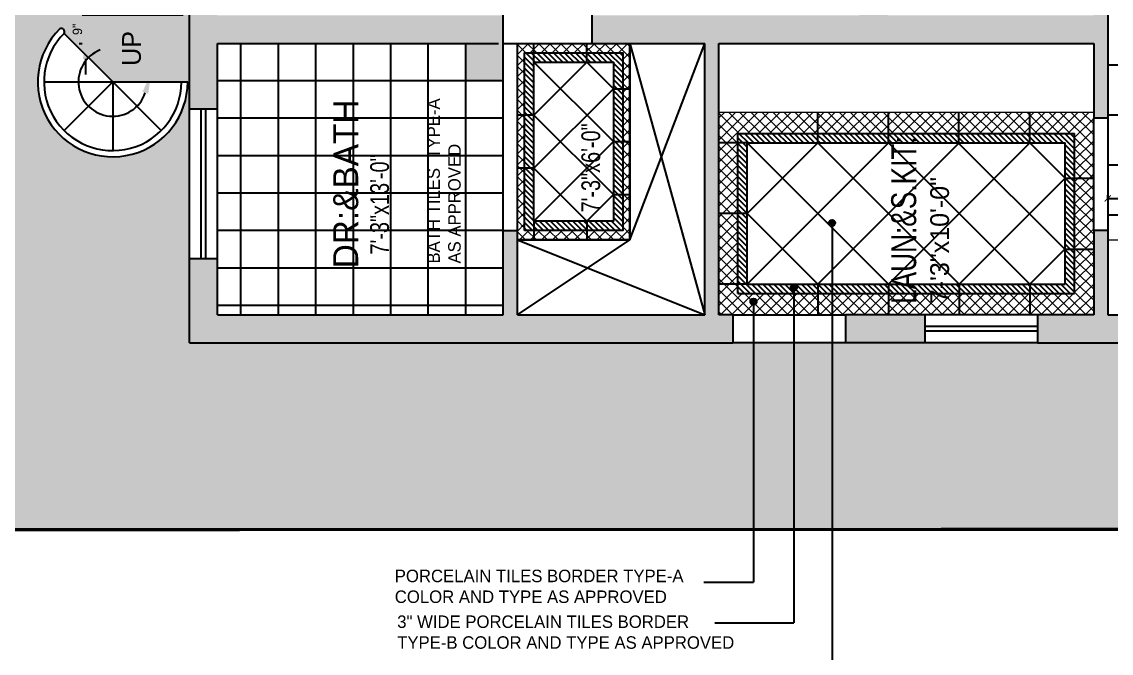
# Model space of a CAD drawing. Extents: x 10753 to 18704, y -5361 to 1140.
# Drawn here: x 14185.8 to 14534.5, y -1547 to -1344.7 of the extents above; entities that cross this region are included whole.
import ezdxf

# ---------------------------------------------------------------- set-up
doc = ezdxf.new("R2010")
doc.units = 0
doc.header["$LTSCALE"] = 30
doc.header["$MEASUREMENT"] = 0
doc.header["$PDMODE"] = 3
doc.linetypes.add('HIDDEN', pattern=[0.375, 0.25, -0.125])
doc.layers.get('0').update_dxf_attribs({"linetype": 'CONTINUOUS'})
doc.layers.get('DEFPOINTS').update_dxf_attribs({"linetype": 'CONTINUOUS'})
for name, color, linetype in [('BLOCK', 7, 'CONTINUOUS'), ('DIM', 6, 'CONTINUOUS'), ('FLOORING', 194, 'CONTINUOUS'), ('Flooring border', 194, 'CONTINUOUS'), ('stairs terrace', 1, 'CONTINUOUS'), ('TEXT', 13, 'CONTINUOUS'), ('WALL', 2, 'CONTINUOUS'), ('Walls Hatch', 51, 'CONTINUOUS'), ('WINDOW', 5, 'CONTINUOUS')]:
    doc.layers.add(name, color=color, linetype=linetype)
doc.layers.add('hatich', color=8, linetype='HIDDEN', lineweight=5)
doc.styles.add('EE', font='eurr____.ttf')
doc.styles.get("Standard").update_dxf_attribs({"font": 'stylu.ttf', "height": 3})
doc.dimstyles.new('D1', dxfattribs={"dimtxt": 6, "dimasz": 5, "dimexe": 1, "dimexo": 2, "dimgap": 1, "dimtad": 1, "dimdec": 4, "dimzin": 3, "dimdsep": 46, "dimlunit": 4, "dimtxsty": 'Standard', "dimcen": 3, "dimclrd": 7, "dimclre": 7, "dimclrt": 2, "dimadec": 0, "dimazin": 0, "dimtfac": 1, "dimtdec": 4, "dimtofl": 0, "dimtmove": 2, "dimatfit": 3, "dimfxl": 1, "dimfrac": 2, "dimtolj": 1, "dimtzin": 1, "dimarcsym": 0})

# ---------------------------------------------------------------- blocks, each defined once
blk = doc.blocks.new('*D304')
at = {"layer": 'DEFPOINTS', "color": 0, "transparency": 16777216}
for p in [(14206.12337500121, -1342.576059981025), (14239.39477537861, -1342.576059981025), (14206.12337500121, -1351.576059981025)]:
    blk.add_point(p, dxfattribs=at)
at = {"layer": 'DIM', "color": 7, "lineweight": -2, "transparency": 16777216}
for p, q in [((14206.12337500121, -1337.576059981025), (14206.12337500121, -1332.576059981025)), ((14237.39477537861, -1342.576059981025), (14205.12337500121, -1342.576059981025)), ((14204.12337500121, -1351.576059981025), (14205.12337500121, -1351.576059981025)), ((14206.12337500121, -1356.576059981025), (14206.12337500121, -1361.576059981025))]:
    blk.add_line(p, q, dxfattribs=at)
at = {"layer": 'DIM', "color": 7, "transparency": 16777216}
for points in [[(14205.29004166788, -1337.576059981025), (14206.95670833455, -1337.576059981025), (14206.12337500121, -1342.576059981025)], [(14205.29004166788, -1356.576059981025), (14206.95670833455, -1356.576059981025), (14206.12337500121, -1351.576059981025)]]:
    blk.add_solid(points, dxfattribs=at)
at = {"layer": 'DIM', "color": 2, "transparency": 16777216, "insert": (14203.57396065275, -1347.076059981023), "char_height": 3, "attachment_point": 5, "rotation": 90}
blk.add_mtext('\\A1;9"', dxfattribs=at)
blk = doc.blocks.new('SG')
at = {"layer": 'stairs terrace'}
for p, q in [((34.27537222952878, 57.59723999898324), (34.27537222952878, 11.59723999898324)), ((34.27537222952878, 35.59723999898324), (18.71902304342393, 51.15358918508718)), ((34.27537222952878, 35.59723999898324), (49.83172141563271, 51.15358918508718)), ((34.27537222952878, 35.59723999898324), (12.27537222952878, 35.59723999898324)), ((18.71902304342393, 20.0408908128793), (34.27537222952878, 35.59723999898324))]:
    blk.add_line(p, q, dxfattribs=at)
for centre, radius, start, end in [((34.27537222952878, 35.59723999898324), 24, 45, 270), ((34.27537222952878, 35.59723999898324), 22, 45, 270), ((50.32615395824268, 52.07337020484988), 1.044251245394253, 241.7395421241708, 28.26045787584611), ((34.27537222952878, 35.59723999898324), 10.99999999999993, 21.23674377569678, 251.542823091068)]:
    blk.add_arc(centre, radius, start, end, dxfattribs=at)
blk.add_solid([(31.07995767184502, 26.12096289956844), (36.54015194985141, 23.44023940647594), (30.50567947289664, 24.20518510707462)], dxfattribs=at)
blk.add_text('UP', height=6, dxfattribs=at).set_placement((39.42243052645199, 26.59367583127232))
blk = doc.blocks.new('WINDOW')
for p, q in [((12, 0), (0, 0)), ((12, -3.75), (0, -3.75)), ((12, -5.25), (0, -5.25)), ((12, -9), (0, -9))]:
    blk.add_line(p, q)
blk = doc.blocks.new('_ArchTick')
at = {"color": 0, "linetype": 'ByBlock', "const_width": 0.15}
blk.add_lwpolyline([(-0.5, -0.5), (0.5, 0.5)], dxfattribs=at)
blk = doc.blocks.new('*D319')
at = {"layer": 'DEFPOINTS', "color": 0, "transparency": 16777216}
for p in [(14665.39477537861, -1401.268530138195), (14533.39477537861, -1406.576059981025), (14665.39477537861, -1406.576059981025)]:
    blk.add_point(p, dxfattribs=at)
at = {"layer": 'FLOORING', "color": 4, "lineweight": -2, "transparency": 16777216}
for p, q in [((14533.39477537861, -1401.268530138195), (14533.39477537861, -1400.268530138195)), ((14533.39477537861, -1401.268530138195), (14597.15609475695, -1401.268530138195)), ((14665.39477537861, -1401.268530138195), (14610.04921335138, -1401.268530138195)), ((14665.39477537861, -1401.268530138195), (14665.39477537861, -1400.268530138195))]:
    blk.add_line(p, q, dxfattribs=at)
at = {"layer": 'FLOORING', "color": 4, "lineweight": -2, "transparency": 16777216, "xscale": 2, "yscale": 2, "zscale": 2, "rotation": 180}
blk.add_blockref('_ArchTick', (14533.39477537861, -1401.268530138195), dxfattribs=at)
at = {"layer": 'FLOORING', "color": 4, "lineweight": -2, "transparency": 16777216, "xscale": 2, "yscale": 2, "zscale": 2}
blk.add_blockref('_ArchTick', (14665.39477537861, -1401.268530138195), dxfattribs=at)
at = {"layer": 'FLOORING', "color": 4, "transparency": 16777216, "insert": (14603.60265405416, -1401.268530138195), "char_height": 3, "attachment_point": 5}
blk.add_mtext('\\A1;11\'-0"', dxfattribs=at)

msp = doc.modelspace()

# ---------------------------------------------------------------- hatches: boundary and pattern name
at = {"layer": 'FLOORING'}
h = msp.add_hatch(dxfattribs=at)
h.set_pattern_fill('AR-HBONE', color=256, scale=1.399999999999999, angle=90)
h.set_pattern_definition([(135, (15130.67919500689, -18770.06797183647), (-7.91959594928933, 1.084935391491876e-15), [16.79999999999999, -5.599999999999999]), (225, (15126.71939703189, -18766.10817386147), (-7.91959594928933, 1.084935391491876e-15), [16.79999999999999, -5.599999999999999])])
h.paths.add_polyline_path([(14180.07745588081, -940.5449251781042), (14180.07745588082, -1233.427195999525), (14239.39477537861, -1233.427195999525), (14239.39477537861, -1191.076059981025), (14239.39477537861, -1089.076059981025), (14239.39477537861, -1041.076059981025), (14239.39477537861, -976.5760599810251), (14417.79518575141, -976.5760599810251), (14417.79518575141, -940.5449251780933)])
edge = h.paths.add_edge_path()
edge.add_line((14180.07745588082, -1233.427195999525), (14180.07745588082, -1507.399280245785))
edge.add_line((14180.07745588082, -1507.399280245785), (14420.00133666198, -1507.326585569166))
edge.add_line((14420.00133666198, -1507.326585569166), (14420.00133666198, -1447.576059981014))
edge.add_line((14420.00133666198, -1447.576059981014), (14413.39477537861, -1447.576059981014))
edge.add_line((14413.39477537861, -1447.576059981014), (14239.39477537861, -1447.576059981014))
edge.add_line((14239.39477537861, -1447.576059981014), (14239.39477537861, -1420.576059981025))
edge.add_line((14239.39477537861, -1420.576059981025), (14239.39477537861, -1372.576059981014))
edge.add_line((14239.39477537861, -1372.576059981014), (14239.39477537861, -1363.934251971457))
edge.add_line((14239.39477537861, -1363.934251971457), (14238.86644854729, -1363.934251971457))
edge.add_arc((14214.86644854729, -1363.934251971457), 23.99999999999989, 136.4984074480027, 360, ccw=False)
edge.add_arc((14198.39031834142, -1347.883470242746), 1.044251245393724, -28.260457875478608, 153.237949571769, ccw=False)
edge.add_line((14199.31009936119, -1348.377902785343), (14214.86644854729, -1363.934251971457))
edge.add_line((14214.86644854729, -1363.934251971457), (14239.39477537861, -1363.934251971457))
edge.add_line((14239.39477537861, -1363.934251971457), (14239.39477537861, -1323.076059981025))
edge.add_line((14239.39477537861, -1323.076059981025), (14224.39477537861, -1323.076059981025))
edge.add_line((14224.39477537861, -1323.076059981025), (14224.39477537861, -1293.076059981025))
edge.add_line((14224.39477537861, -1293.076059981025), (14239.39477537861, -1293.076059981025))
edge.add_line((14239.39477537861, -1293.076059981025), (14239.39477537861, -1275.076059981025))
edge.add_line((14239.39477537861, -1275.076059981025), (14239.39477537861, -1233.427195999533))
edge.add_line((14239.39477537861, -1233.427195999533), (14180.07745588082, -1233.427195999525))
h.paths.add_polyline_path([(14510.89477537861, -1447.576059981036), (14474.89477537861, -1447.576059981014), (14449.39477537861, -1447.576059981014), (14445.21574767987, -1447.576059981014), (14445.21574767987, -1507.318945840057), (14745.24617628852, -1507.228039445444), (14745.24617628852, -1447.576059981025), (14734.39477537861, -1447.576059981025), (14633.89477537861, -1447.576059981025), (14561.89477537861, -1447.576059981025)])
h.paths.add_polyline_path([(14432.88960920212, -1447.576059981014), (14432.88960920212, -1507.322680543942), (14445.21574767987, -1507.318945840057), (14445.21574767987, -1447.576059981014)])
h.paths.add_polyline_path([(14420.00133666198, -1447.576059981014), (14420.00133666198, -1507.326585569166), (14432.88960920212, -1507.322680543942), (14432.88960920212, -1447.576059981014)])
h.paths.add_polyline_path([(14417.79518575141, -940.5449251780933), (14417.79518575141, -976.5760599810251), (14430.81865791855, -976.5760599810251), (14430.81865791855, -940.5449251780933)])
h.paths.add_polyline_path([(14430.81865791855, -940.5449251780933), (14430.81865791855, -976.5760599810251), (14442.77897326281, -976.5760599810251), (14442.77897326281, -940.5449251780933)])
h.paths.add_polyline_path([(14442.77897326281, -940.5449251780933), (14442.77897326281, -976.5760599810251), (14446.39477537861, -976.5760599810251), (14542.39477537861, -976.5760599810251), (14542.39477537861, -1000.576059981025), (14600.89477537861, -1000.576059981025), (14614.39894606288, -1000.576059981025), (14614.39894606288, -940.5449251780933)])
h.paths.add_polyline_path([(14627.42241823002, -940.5449251780933), (14627.42241823002, -1000.576059981025), (14639.38273357429, -1000.576059981025), (14639.38273357429, -940.5449251780933)])
h.paths.add_polyline_path([(14614.39894606288, -940.5449251780933), (14614.39894606288, -1000.576059981025), (14627.42241823002, -1000.576059981025), (14627.42241823002, -940.5449251780933)])
h.paths.add_polyline_path([(14639.38273357429, -940.5449251780933), (14639.38273357429, -1000.576059981025), (14639.38273357429, -1016.392498121194), (14758.2801892896, -1016.392498121194), (14758.2801892896, -1009.576059981025), (14744.89477537861, -1009.576059981025), (14744.89477537861, -1000.576059981025), (14803.39477537861, -1000.576059981025), (14803.39477537861, -976.5760599810251), (14863.39477537861, -976.5760599810251), (14912.24103584867, -976.5760599810251), (14912.24103584867, -940.5449251780933)])
h.paths.add_polyline_path([(14925.26450801581, -940.5449251780933), (14925.26450801581, -976.5760599810251), (14937.22482336007, -976.5760599810251), (14937.22482336007, -940.5449251780933)])
h.paths.add_polyline_path([(14912.24103584867, -940.5449251780933), (14912.24103584867, -976.5760599810251), (14925.26450801581, -976.5760599810251), (14925.26450801581, -940.5449251780933)])
h.paths.add_polyline_path([(14806.39477537861, -1447.576059981025), (14807.21977216969, -1447.576059981025), (14809.99275512506, -1447.576059981025), (14770.46058730641, -1447.576059981025), (14770.46058730641, -1507.220399716332), (14888.89477537861, -1507.184515272592), (14888.89477537861, -1447.576059981025), (14846.89477537861, -1447.576059981025)])
edge = h.paths.add_edge_path()
edge.add_arc((14746.2765024514, -1448.380148154055), 1.388529304667724, -137.9043679206693, 144.6131966806651, ccw=False)
edge.add_line((14745.24617628852, -1449.310976617316), (14745.24617628852, -1507.228039445444))
edge.add_line((14745.24617628852, -1507.228039445444), (14770.46058730641, -1507.224134420224))
edge.add_line((14770.46058730641, -1507.224134420224), (14770.74165433761, -1447.576059981025))
edge.add_line((14770.74165433761, -1447.576059981025), (14745.14448838792, -1447.576059981025))
h.paths.add_polyline_path([(14937.22482336007, -940.5449251780933), (14937.22482336007, -976.5760599810251), (15016.39477537861, -976.5760599810251), (15061.39477537861, -976.5760599810251), (15061.39477537861, -940.5449251780824)])
h = msp.add_hatch(dxfattribs=at)
h.set_pattern_fill('ANSI31', color=256, scale=10, angle=90)
h.set_pattern_definition([(135, (18977.55259874927, -15969.42390027135), (-0.8838834764831844, -0.8838834764831842), [])])
edge = h.paths.add_edge_path()
edge.add_line((14338.99275512506, -1145.796622729509), (14338.99275512506, -1105.855497232545))
edge.add_line((14335.99275512506, -1142.796622729494), (14335.99275512506, -1108.855497232545))
edge.add_line((14253.79679563216, -1145.796622729509), (14338.99275512506, -1145.796622729509))
edge.add_line((14256.79679563216, -1142.796622729494), (14335.99275512506, -1142.796622729494))
edge.add_line((14253.79679563216, -1105.855497232545), (14253.79679563216, -1145.796622729509))
edge.add_line((14256.79679563216, -1108.855497232545), (14256.79679563216, -1142.796622729494))
h.paths.add_polyline_path([(14346.66685331726, -1411.531904103734), (14346.66685331726, -1354.620215858305), (14378.12269743997, -1354.620215858305), (14378.12269743997, -1411.531904103734)])
h.paths.add_polyline_path([(14349.66685331725, -1408.531904103734), (14349.66685331725, -1357.620215858305), (14375.12269743997, -1357.620215858305), (14375.12269743997, -1408.531904103734)], flags=16)
h = msp.add_hatch(color=0, dxfattribs=at)
h.dxf.hatch_style = 1
h.paths.add_polyline_path([(14445.14567529177, -1410.106336848342, 1), (14445.14567529177, -1408.118598394934, 1)])
h = msp.add_hatch(color=0, dxfattribs=at)
h.dxf.hatch_style = 1
h.paths.add_polyline_path([(14432.88960920212, -1430.858593000875, 1), (14432.88960920212, -1428.870854547467, 1)])
h = msp.add_hatch(color=0, dxfattribs=at)
h.dxf.hatch_style = 1
h.paths.add_polyline_path([(14420.00133666198, -1435.291531292745, 1), (14420.00133666198, -1433.303792839333, 1)])
at = {"layer": 'hatich', "linetype": 'Continuous'}
h = msp.add_hatch(dxfattribs=at)
h.set_pattern_fill('ANSI37', color=256, scale=20, angle=90)
h.set_pattern_definition([(135, (18977.55259874927, -15969.42390027135), (-1.767766952966368, -1.767766952966368), []), (225, (18977.55259874927, -15969.42390027135), (1.767766952966368, -1.767766952966368), [])])
h.paths.add_polyline_path([(14248.39477537861, -1098.076059981025), (14248.39477537861, -1153.576059981025), (14344.39477537861, -1153.576059981025), (14344.39477537861, -1098.076059981025)])
h.paths.add_polyline_path([(14338.99275512506, -1105.855497232545), (14338.99275512506, -1145.796622729509), (14253.79679563216, -1145.796622729509), (14253.79679563216, -1105.855497232545)], flags=16)
h.paths.add_polyline_path([(14335.99275512506, -1108.855497232545), (14335.99275512506, -1142.796622729494), (14256.79679563216, -1142.796622729494), (14256.79679563216, -1108.855497232545)], flags=0)
h.paths.add_polyline_path([(14290.73792112911, -1108.855497232534), (14302.0516296281, -1120.169205731524), (14313.36533812709, -1108.855497232545), (14335.99275512506, -1131.482914230515), (14324.67904662607, -1142.796622729494), (14313.36533812709, -1131.482914230515), (14302.0516296281, -1142.796622729494), (14290.73792112912, -1131.482914230515), (14279.42421263014, -1142.796622729509), (14256.79679563216, -1120.169205731524), (14268.11050413115, -1108.855497232545), (14279.42421263013, -1120.169205731524)], flags=0)
h.paths.add_polyline_path([(14346.66685331726, -1411.531904103734), (14346.66685331726, -1354.620215858305), (14378.12269743997, -1354.620215858305), (14378.12269743997, -1411.531904103734)], flags=16)
h.paths.add_polyline_path([(14344.39477537861, -1414.576059981014), (14344.39477537861, -1351.576059981025), (14380.39477537861, -1351.576059981025), (14380.39477537861, -1414.576059981014)])
h.paths.add_polyline_path([(14408.89477537861, -1438.576059981014), (14408.89477537861, -1373.576059981025), (14528.89477537861, -1373.576059981025), (14528.89477537861, -1438.576059981014)])
h.paths.add_polyline_path([(14522.80646362405, -1431.703476978984), (14522.80646362405, -1380.448642983055), (14414.98308713318, -1380.448642983055), (14414.98308713318, -1431.703476978984)], flags=16)
at = {"layer": 'Walls Hatch', "linetype": 'Continuous'}
h = msp.add_hatch(color=51, dxfattribs=at)
h.dxf.hatch_style = 1
h.paths.add_polyline_path([(14509.39477537861, -1249.576059981025), (14509.39477537861, -1258.576059981025), (14533.39477537861, -1258.576059981025), (14533.39477537861, -1249.576059981025)], flags=17)
h.paths.add_polyline_path([(14925.26450801581, -976.5760599810251), (14925.26450801581, -985.5760599810251), (14937.22482336007, -985.5760599810251), (14937.22482336007, -976.5760599810251)])
h.paths.add_polyline_path([(14912.24103584867, -976.5760599810251), (14912.24103584867, -985.5760599810251), (14925.26450801581, -985.5760599810251), (14925.26450801581, -976.5760599810251)])
h.paths.add_polyline_path([(14863.39477537861, -976.5760599810251), (14863.39477537861, -985.5760599810251), (14912.24103584867, -985.5760599810251), (14912.24103584867, -976.5760599810251)])
h.paths.add_polyline_path([(14793.98887924395, -1134.312662488244), (14797.41961612339, -1146.370451905646), (14804.06666125994, -1134.857432008933), (14802.62939430525, -1119.346851398508)])
h.paths.add_polyline_path([(14788.00009660511, -1144.685538294206), (14791.92104038696, -1152.559854909524, -0.0188100367511351), (14794.52561953182, -1151.383001039184), (14797.41961612339, -1146.370451905646), (14793.98887924395, -1134.312662488244)])
h.paths.add_polyline_path([(14788.00009660511, -1144.685538294206), (14785.01828846445, -1149.850181492232), (14792.81251709851, -1154.350181492232)])
h.paths.add_polyline_path([(14353.39477537861, -1177.576059981025), (14353.39477537861, -1150.576059981025), (14344.39477537861, -1150.576059981025), (14344.39477537861, -1177.576059981025), (14248.39477537861, -1177.576059981025), (14248.39477537861, -1098.076059981025), (14309.89477537861, -1098.076059981025), (14309.89477537861, -1093.576059981025), (14248.39477537861, -1093.576059981025), (14248.39477537861, -1089.076059981025), (14239.39477537861, -1089.076059981025), (14239.39477537861, -1191.076059981025), (14248.39477537861, -1191.076059981025), (14248.39477537861, -1186.576059981025), (14453.89477537861, -1186.576059981025), (14453.89477537861, -1191.076059981025), (14462.89477537861, -1191.076059981025), (14462.89477537861, -1186.576059981025), (14486.89477537861, -1186.576059981025), (14486.89477537861, -1177.576059981025)])
h.paths.add_polyline_path([(14239.39477537861, -976.5760599810251), (14239.39477537861, -1041.076059981025), (14248.39477537861, -1041.076059981025), (14248.39477537861, -985.5760599810251), (14344.39477537861, -985.5760599810251), (14344.39477537861, -1093.576059981025), (14339.89477537861, -1093.576059981025), (14339.89477537861, -1098.076059981025), (14344.39477537861, -1098.076059981025), (14344.39477537861, -1102.576059981025), (14353.39477537861, -1102.576059981025), (14353.39477537861, -985.5760599810251), (14417.79518575141, -985.5760599810251), (14417.79518575141, -976.5760599810251)])
h.paths.add_polyline_path([(14417.79518575141, -976.5760599810251), (14417.79518575141, -985.5760599810251), (14430.81865791855, -985.5760599810251), (14430.81865791855, -976.5760599810251)])
h.paths.add_polyline_path([(14430.81865791855, -976.5760599810251), (14430.81865791855, -985.5760599810251), (14442.77897326281, -985.5760599810251), (14442.77897326281, -976.5760599810251)])
h.paths.add_polyline_path([(14442.77897326281, -976.5760599810251), (14442.77897326281, -985.5760599810251), (14446.39477537861, -985.5760599810251), (14446.39477537861, -976.5760599810251)])
h.paths.add_polyline_path([(14533.39477537861, -1000.576059981025), (14533.39477537861, -1177.576059981025), (14528.89477537861, -1177.576059981025), (14528.89477537861, -1186.400469859307), (14529.07036550033, -1186.576059981025), (14542.39477537861, -1186.576059981025), (14542.39477537861, -1009.576059981025), (14600.89477537861, -1009.576059981025), (14600.89477537861, -1000.576059981025), (14542.39477537861, -1000.576059981025)])
h.paths.add_polyline_path([(14744.89477537861, -1000.576059981025), (14744.89477537861, -1009.576059981025), (14812.39477537861, -1009.576059981025), (14812.39477537861, -1000.576059981025)])
h.paths.add_polyline_path([(14749.39477537861, -1211.551916101007), (14749.39477537861, -1237.576059981025), (14662.39477537861, -1237.576059981025), (14662.39477537861, -1246.576059981025), (14689.39477537861, -1246.576059981025), (14689.39477537861, -1250.192965874755), (14698.39477537861, -1250.192965874755), (14698.39477537861, -1246.576059981025), (14794.39477537861, -1246.576059981025), (14797.18157194302, -1249.362856545425), (14800.36355245836, -1246.180876030082), (14791.7587364093, -1237.576059981025), (14758.39477537861, -1237.576059981025), (14758.39477537861, -1213.963458832893), (14762.81251709851, -1206.311705719306), (14755.01828846445, -1201.811705719306)])
h.paths.add_polyline_path([(14689.39477537861, -1287.076059981025), (14689.39477537861, -1438.576059981025), (14633.89477537861, -1438.576059981014), (14633.89477537861, -1447.576059981025), (14734.39477537861, -1447.576059981025), (14734.39477537861, -1438.576059981025), (14698.39477537861, -1438.576059981025), (14698.39477537861, -1287.076059981025)])
h.paths.add_polyline_path([(14533.39477537861, -1438.576059981014), (14533.39477537861, -1411.576059981025), (14528.89477537861, -1411.576059981025), (14528.89477537861, -1438.576059981014), (14510.89477537861, -1438.576059981014), (14510.89477537861, -1447.576059981036), (14561.89477537861, -1447.576059981025), (14561.89477537861, -1438.576059981014)])
h.paths.add_polyline_path([(14449.39477537861, -1438.576059981014), (14449.39477537861, -1447.576059981014), (14474.89477537861, -1447.576059981014), (14474.89477537861, -1438.576059981014)], flags=17)
h.paths.add_polyline_path([(14806.39477537861, -1438.576059981025), (14806.39477537861, -1447.576059981025), (14846.89477537861, -1447.576059981025), (14846.89477537861, -1300.576059981025), (14888.89477537861, -1300.576059981025), (14888.89477537861, -1447.576059981025), (14897.89477537861, -1447.576059981025), (14897.89477537861, -1293.576059981014), (14891.53081434793, -1287.212098950336), (14882.66685331725, -1296.076059981025), (14850.25873640929, -1296.076059981025), (14842.78995932955, -1288.607282901275), (14839.60797881421, -1291.789263416618), (14842.39477537861, -1294.576059981014), (14842.39477537861, -1438.576059981025)])
h.paths.add_polyline_path([(14885.86859106839, -1134.436459263864), (14889.86946867211, -1130.435581660136), (14886.68748815678, -1127.253601144804), (14881.03063390728, -1127.253601144804), (14865.47428472118, -1111.697251958694), (14865.47428472118, -1106.040397709208), (14862.29230420584, -1102.858417193865), (14857.71073270062, -1107.439988699085, 0.151876917255457), (14804.22509996381, -1093.691583005225), (14804.22509996381, -1116.583008123956), (14802.62939430525, -1119.346851398508), (14804.06666125994, -1134.857432008933), (14813.22509996381, -1118.994550855835), (14813.22509996381, -1102.689600847044, -0.3990639420172367), (14892.85909790647, -1186.576059981014), (14905.39477537861, -1186.576059981014), (14905.39477537861, -1177.576059981014), (14901.42258962972, -1177.576059981014, 0.1252066019304865)])
h.paths.add_polyline_path([(14947.39477537861, -1177.576059981014), (14947.39477537861, -1186.576059981014), (14958.15627455528, -1186.576059981025), (15040.39477537861, -1186.576059981025), (15040.39477537861, -1198.576059981025), (15049.39477537861, -1198.576059981025), (15049.39477537861, -1186.576059981025), (15061.39477537861, -1186.576059981025), (15061.39477537861, -1048.576059981025), (15052.39477537861, -1048.576059981025), (15052.39477537861, -1177.576059981014)])
h.paths.add_polyline_path([(14962.65627455528, -1220.586638742994), (14962.65627455528, -1215.076059981025), (14958.15627455528, -1215.076059981025), (14958.15627455528, -1220.586638742994), (14950.81758127658, -1227.925332021686), (14957.18154230726, -1234.289293052364), (14959.73540700292, -1231.735428356716, 0.2329544322991367), (15016.4538813522, -1257.076059981025), (15058.39477537861, -1257.076059981025, -0.4744978678080817), (15051.04630615026, -1248.076059981025), (15049.39477537861, -1248.076059981025), (15049.39477537861, -1231.576059981025), (15040.39477537861, -1231.576059981025), (15040.39477537861, -1248.076059981025), (15016.27899094797, -1248.076059981025, -0.2627850937732726)])
h.paths.add_polyline_path([(15040.39477537861, -1210.576059981025), (15040.39477537861, -1219.576059981025), (15049.39477537861, -1219.576059981025), (15049.39477537861, -1210.576059981025)])
h.paths.add_polyline_path([(14937.22482336007, -976.5760599810251), (14937.22482336007, -985.5760599810251), (15016.39477537861, -985.5760599810251), (15016.39477537861, -976.5760599810251)])
h.paths.add_polyline_path([(14248.39477537861, -1438.576059981014), (14248.39477537861, -1420.576059981025), (14239.39477537861, -1420.576059981025), (14239.39477537861, -1447.576059981014), (14413.39477537861, -1447.576059981014), (14413.39477537861, -1438.576059981014), (14408.89477537861, -1438.576059981014), (14408.89477537861, -1351.576059981025), (14528.89477537861, -1351.576059981025), (14528.89477537861, -1375.576059981025), (14533.39477537861, -1375.576059981025), (14533.39477537861, -1258.576059981025), (14528.89477537861, -1258.576059981025), (14528.89477537861, -1342.576059981025), (14462.89477537861, -1342.576059981025), (14462.89477537861, -1258.576059981025), (14467.39477537861, -1258.576059981025), (14467.39477537861, -1249.576059981025), (14462.89477537861, -1249.576059981025), (14462.89477537861, -1233.076059981025), (14453.89477537861, -1233.076059981025), (14453.89477537861, -1342.576059981025), (14368.39477537861, -1342.576059981025), (14368.39477537861, -1351.576059981025), (14380.39477537861, -1351.576059981025), (14404.39477537861, -1351.576059981025), (14404.39477537861, -1438.576059981014), (14344.39477537861, -1438.576059981014), (14344.39477537861, -1411.576059981014), (14339.89477537861, -1411.576059981014), (14339.89477537861, -1438.576059981014)])
h.paths.add_polyline_path([(14239.39477537861, -1275.076059981025), (14239.39477537861, -1372.576059981014), (14248.39477537861, -1372.576059981014), (14248.39477537861, -1351.576059981025), (14327.89477537861, -1351.576059981025), (14327.89477537861, -1363.576059981025), (14339.89477537861, -1363.576059981025), (14339.89477537861, -1351.576059981025), (14339.89477537861, -1342.576059981025), (14248.39477537861, -1342.576059981025), (14248.39477537861, -1275.076059981025)], flags=17)
h.paths.add_polyline_path([(15014.20241947409, -1179.951273952874), (15014.20241947409, -1165.779238813784), (15007.25146779034, -1165.779238813784), (15007.25146779034, -1179.951273952874)], flags=24)
h.paths.add_polyline_path([(15000.15500451677, -1243.856187376293), (15000.15500451677, -1184.687318066464), (14985.22695752705, -1184.687318066464), (14985.22695752705, -1243.856187376293)], flags=9)

# ---------------------------------------------------------------- linework, layer by layer
at = {"linetype": 'Continuous'}
for p, q in [((14445.21574767987, -1410.207492001865), (14445.21574767987, -1552.981655841871)), ((14432.88960920212, -1430.858593000875), (14432.88960920212, -1537.204560113332)), ((14420.00133666198, -1435.291531292745), (14420.00133666198, -1524.179258355376)), ((14404.13351095673, -1524.179258355376), (14420.00133666198, -1524.179258355376)), ((14407.62178178897, -1537.204560113332), (14432.88960920212, -1537.204560113332))]:
    msp.add_line(p, q, dxfattribs=at)
for centre in [(14445.14567529177, -1409.112467621644), (14432.88960920212, -1429.864723774166), (14420.00133666198, -1434.297662066042)]:
    msp.add_circle(centre, 0.9938692267022544, dxfattribs=at)
at = {"layer": 'BLOCK', "color": 7}
for p, q in [((14380.39477537861, -1351.576059981025), (14404.39477537861, -1438.576059981014)), ((14380.39477537861, -1414.576059981014), (14404.39477537861, -1351.576059981025)), ((14380.39477537861, -1414.576059981014), (14380.39477537861, -1351.576059981025)), ((14344.39477537861, -1414.576059981014), (14404.39477537861, -1438.576059981014)), ((14344.39477537861, -1438.576059981014), (14380.39477537861, -1414.576059981014)), ((14344.39477537861, -1414.576059981014), (14380.39477537861, -1414.576059981014))]:
    msp.add_line(p, q, dxfattribs=at)
at = {"layer": 'FLOORING'}
for p, q in [((14255.89477537861, -1438.576059981014), (14255.89477537861, -1351.576059981025)), ((14267.89477537861, -1438.576059981014), (14267.89477537861, -1351.576059981025)), ((14279.89477537861, -1438.576059981014), (14279.89477537861, -1351.576059981025)), ((14291.89477537861, -1438.576059981014), (14291.89477537861, -1351.576059981025)), ((14303.89477537861, -1438.576059981014), (14303.89477537861, -1351.576059981025)), ((14315.89477537861, -1438.576059981014), (14315.89477537861, -1351.576059981025)), ((14327.89477537861, -1438.576059981014), (14327.89477537861, -1351.576059981025)), ((14339.89477537861, -1438.576059981014), (14339.89477537861, -1351.576059981025)), ((14339.89477537861, -1351.576059981025), (14368.39477537861, -1351.576059981025)), ((14344.39477537861, -1411.576059981014), (14344.39477537861, -1351.576059981025)), ((14349.66685331725, -1357.620215858305), (14349.66685331725, -1351.576059981025)), ((14366.63741606573, -1357.620215858305), (14366.63741606573, -1351.576059981025)), ((14375.12269743997, -1383.076059981014), (14349.66685331725, -1357.620215858305)), ((14366.63741606573, -1357.620215858305), (14349.66685331725, -1374.590778606774)), ((14375.12269743997, -1366.105497232534), (14366.63741606573, -1357.620215858305)), ((14665.39477537861, -1358.576059981025), (14533.39477537861, -1358.576059981025)), ((14339.89477537861, -1363.576059981025), (14248.39477537861, -1363.576059981025)), ((14375.12269743997, -1366.105497232545), (14349.66685331725, -1391.561341355258)), ((14375.12269743997, -1366.105497232534), (14380.39477537861, -1366.105497232534)), ((14440.61050413115, -1383.448642983055), (14440.61050413115, -1373.576059981025)), ((14463.23792112912, -1383.448642983055), (14463.23792112912, -1373.576059981025)), ((14485.73348665571, -1383.448642983055), (14485.73348665571, -1373.576059981025)), ((14508.5076132875, -1383.448642983055), (14508.5076132875, -1373.576059981025)), ((14339.89477537861, -1375.576059981025), (14248.39477537861, -1375.576059981025)), ((14349.66685331725, -1374.590778606774), (14344.39477537861, -1374.590778606774)), ((14375.12269743997, -1400.046622729494), (14349.66685331725, -1374.590778606785)), ((14528.89477537861, -1411.576059981025), (14528.89477537861, -1375.576059981014)), ((14665.39477537861, -1374.576059981025), (14533.39477537861, -1374.576059981025)), ((14533.39477537861, -1375.576059981025), (14533.39477537861, -1411.576059981014)), ((14418.35149868621, -1383.448642983055), (14415.35149868621, -1380.448642983055)), ((14420.11926563918, -1383.448642983055), (14417.11926563918, -1380.448642983055)), ((14421.88703259215, -1383.448642983055), (14418.88703259215, -1380.448642983055)), ((14423.65479954511, -1383.448642983055), (14420.65479954511, -1380.448642983055)), ((14425.42256649808, -1383.448642983055), (14422.42256649808, -1380.448642983055)), ((14427.19033345104, -1383.448642983055), (14424.19033345104, -1380.448642983055)), ((14428.95810040401, -1383.448642983055), (14425.95810040401, -1380.448642983055)), ((14430.72586735698, -1383.448642983055), (14427.72586735698, -1380.448642983055)), ((14432.49363430994, -1383.448642983055), (14429.49363430994, -1380.448642983055)), ((14434.26140126291, -1383.448642983055), (14431.26140126291, -1380.448642983055)), ((14436.02916821588, -1383.448642983055), (14433.02916821588, -1380.448642983055)), ((14437.79693516884, -1383.448642983055), (14434.79693516884, -1380.448642983055)), ((14439.56470212181, -1383.448642983055), (14436.56470212181, -1380.448642983055)), ((14441.33246907478, -1383.448642983055), (14438.33246907478, -1380.448642983055)), ((14443.10023602774, -1383.448642983055), (14440.10023602774, -1380.448642983055)), ((14444.86800298071, -1383.448642983055), (14441.86800298071, -1380.448642983055)), ((14446.63576993367, -1383.448642983055), (14443.63576993367, -1380.448642983055)), ((14448.40353688664, -1383.448642983055), (14445.40353688664, -1380.448642983055)), ((14450.1713038396, -1383.448642983055), (14447.17130383961, -1380.448642983055)), ((14451.93907079257, -1383.448642983055), (14448.93907079257, -1380.448642983055)), ((14453.70683774554, -1383.448642983055), (14450.70683774554, -1380.448642983055)), ((14455.47460469851, -1383.448642983055), (14452.47460469851, -1380.448642983055)), ((14457.24237165147, -1383.448642983055), (14454.24237165147, -1380.448642983055)), ((14459.01013860444, -1383.448642983055), (14456.01013860444, -1380.448642983055)), ((14460.77790555741, -1383.448642983055), (14457.77790555741, -1380.448642983055)), ((14462.54567251037, -1383.448642983055), (14459.54567251037, -1380.448642983055)), ((14464.31343946334, -1383.448642983055), (14461.31343946334, -1380.448642983055)), ((14466.0812064163, -1383.448642983055), (14463.0812064163, -1380.448642983055)), ((14467.84897336927, -1383.448642983055), (14464.84897336927, -1380.448642983055)), ((14469.61674032224, -1383.448642983055), (14466.61674032224, -1380.448642983055)), ((14471.3845072752, -1383.448642983055), (14468.3845072752, -1380.448642983055)), ((14473.15227422817, -1383.448642983055), (14470.15227422817, -1380.448642983055)), ((14474.92004118114, -1383.448642983055), (14471.92004118114, -1380.448642983055)), ((14476.6878081341, -1383.448642983055), (14473.6878081341, -1380.448642983055)), ((14478.45557508707, -1383.448642983055), (14475.45557508707, -1380.448642983055)), ((14480.22334204003, -1383.448642983055), (14477.22334204003, -1380.448642983055)), ((14481.991108993, -1383.448642983055), (14478.991108993, -1380.448642983055)), ((14483.75887594597, -1383.448642983055), (14480.75887594597, -1380.448642983055)), ((14485.52664289893, -1383.448642983055), (14482.52664289893, -1380.448642983055)), ((14487.2944098519, -1383.448642983055), (14484.2944098519, -1380.448642983055)), ((14489.06217680487, -1383.448642983055), (14486.06217680487, -1380.448642983055)), ((14490.82994375783, -1383.448642983055), (14487.82994375783, -1380.448642983055)), ((14492.5977107108, -1383.448642983055), (14489.5977107108, -1380.448642983055)), ((14494.36547766377, -1383.448642983055), (14491.36547766377, -1380.448642983055)), ((14496.13324461673, -1383.448642983055), (14493.13324461673, -1380.448642983055)), ((14497.9010115697, -1383.448642983055), (14494.9010115697, -1380.448642983055)), ((14499.66877852267, -1383.448642983055), (14496.66877852267, -1380.448642983055)), ((14501.43654547563, -1383.448642983055), (14498.43654547563, -1380.448642983055)), ((14503.2043124286, -1383.448642983055), (14500.2043124286, -1380.448642983055)), ((14504.97207938156, -1383.448642983055), (14501.97207938156, -1380.448642983055)), ((14506.73984633453, -1383.448642983055), (14503.73984633453, -1380.448642983055)), ((14508.5076132875, -1383.448642983055), (14505.5076132875, -1380.448642983055)), ((14510.27538024046, -1383.448642983055), (14507.27538024046, -1380.448642983055)), ((14512.04314719343, -1383.448642983055), (14509.04314719343, -1380.448642983055)), ((14513.8109141464, -1383.448642983055), (14510.8109141464, -1380.448642983055)), ((14515.57868109936, -1383.448642983055), (14512.57868109936, -1380.448642983055)), ((14517.34644805233, -1383.448642983055), (14514.34644805233, -1380.448642983055)), ((14519.1142150053, -1383.448642983055), (14516.1142150053, -1380.448642983055)), ((14522.80646362405, -1385.373124648833), (14517.88198195826, -1380.448642983055)), ((14522.80646362404, -1383.605357695863), (14519.64974891123, -1380.448642983055)), ((14522.80646362405, -1381.837590742894), (14521.4175158642, -1380.448642983055)), ((14375.12269743997, -1383.076059981025), (14349.66685331725, -1408.531904103734)), ((14375.12269743997, -1383.076059981025), (14380.39477537861, -1383.076059981014)), ((14417.98308713318, -1383.448642983055), (14408.89477537861, -1383.448642983055)), ((14417.98308713318, -1384.847998382983), (14414.98308713318, -1381.847998382983)), ((14417.98308713318, -1386.615765335956), (14414.98308713318, -1383.615765335956)), ((14463.23792112912, -1428.703476978995), (14417.98308713318, -1383.448642983055)), ((14463.23792112912, -1383.448642983055), (14417.98308713318, -1428.703476978995)), ((14440.61050413115, -1383.448642983055), (14417.98308713318, -1406.076059981014)), ((14485.86533812709, -1428.703476978995), (14440.61050413115, -1383.448642983055)), ((14485.86533812709, -1383.448642983055), (14440.61050413115, -1428.703476978995)), ((14508.49275512506, -1428.703476978995), (14463.23792112912, -1383.448642983055)), ((14508.49275512506, -1383.448642983055), (14463.23792112912, -1428.703476978995)), ((14519.63711600997, -1417.559116094083), (14485.69599051301, -1383.617990597123)), ((14519.80646362405, -1394.762351482035), (14508.49275512506, -1383.448642983055)), ((14522.80646362405, -1387.140891601795), (14519.80646362405, -1384.140891601795)), ((14339.89477537861, -1387.576059981025), (14248.39477537861, -1387.576059981025)), ((14417.98308713318, -1388.383532288915), (14414.98308713318, -1385.383532288915)), ((14417.98308713318, -1390.151299241884), (14414.98308713318, -1387.151299241884)), ((14522.80646362405, -1388.908658554764), (14519.80646362405, -1385.908658554764)), ((14522.80646362405, -1390.676425507734), (14519.80646362405, -1387.676425507734)), ((14417.98308713318, -1391.919066194843), (14414.98308713318, -1388.919066194843)), ((14417.98308713318, -1393.686833147816), (14414.98308713318, -1390.686833147816)), ((14522.80646362405, -1392.444192460692), (14519.80646362405, -1389.444192460692)), ((14522.80646362405, -1394.211959413665), (14519.80646362405, -1391.211959413665)), ((14665.39477537861, -1390.576059981025), (14533.39477537861, -1390.576059981025)), ((14349.66685331726, -1391.561341355258), (14344.39477537861, -1391.561341355258)), ((14366.63741606573, -1408.531904103734), (14349.66685331725, -1391.561341355258)), ((14417.98308713318, -1395.454600100785), (14414.98308713318, -1392.454600100785)), ((14417.98308713318, -1397.222367053744), (14414.98308713318, -1394.222367053744)), ((14519.80646362405, -1394.762351482035), (14485.86533812709, -1428.703476978995)), ((14522.80646362405, -1395.979726366635), (14519.80646362405, -1392.979726366624)), ((14522.80646362405, -1397.747493319593), (14519.80646362405, -1394.747493319608)), ((14519.80646362405, -1394.747493319608), (14528.89477537861, -1394.747493319593)), ((14417.98308713318, -1398.990134006717), (14414.98308713318, -1395.990134006717)), ((14417.98308713318, -1400.757900959675), (14414.98308713318, -1397.757900959675)), ((14522.80646362405, -1399.515260272566), (14519.80646362405, -1396.515260272566)), ((14522.80646362405, -1401.283027225536), (14519.80646362405, -1398.283027225525)), ((14339.89477537861, -1399.576059981025), (14248.39477537861, -1399.576059981025)), ((14375.12269743997, -1400.046622729494), (14366.63741606573, -1408.531904103734)), ((14375.12269743997, -1400.046622729494), (14380.39477537861, -1400.046622729494)), ((14417.98308713318, -1402.525667912645), (14414.98308713318, -1399.525667912645)), ((14417.98308713318, -1404.293434865614), (14414.98308713318, -1401.293434865614)), ((14522.80646362405, -1403.050794178494), (14519.80646362405, -1400.050794178494)), ((14522.80646362405, -1404.818561131463), (14519.80646362405, -1401.818561131463)), ((14417.98308713318, -1406.061201818583), (14414.98308713318, -1403.061201818583)), ((14417.98308713318, -1407.828968771542), (14414.98308713318, -1404.828968771542)), ((14522.80646362405, -1406.586328084426), (14519.80646362405, -1403.586328084426)), ((14522.80646362405, -1408.354095037391), (14519.80646362405, -1405.354095037391)), ((14349.66685331725, -1408.531904103734), (14349.66685331725, -1414.576059981014)), ((14366.63741606573, -1408.531904103734), (14366.63741606573, -1414.576059981014)), ((14417.98308713318, -1406.076059981014), (14408.89477537861, -1406.076059981014)), ((14417.98308713318, -1409.596735724515), (14414.98308713318, -1406.596735724515)), ((14417.98308713318, -1411.364502677484), (14414.98308713318, -1408.364502677484)), ((14440.61050413115, -1428.703476978995), (14417.98308713318, -1406.076059981014)), ((14522.80646362405, -1410.121861990368), (14519.80646362405, -1407.121861990357)), ((14522.80646362405, -1411.889628943326), (14519.80646362405, -1408.889628943326)), ((14665.39477537861, -1406.576059981025), (14533.39477537861, -1406.576059981025)), ((14339.89477537861, -1411.576059981025), (14248.39477537861, -1411.576059981025)), ((14417.98308713318, -1413.132269630446), (14414.98308713318, -1410.132269630446)), ((14417.98308713318, -1414.900036583416), (14414.98308713318, -1411.900036583416)), ((14522.80646362405, -1413.657395896296), (14519.80646362405, -1410.657395896296)), ((14522.80646362404, -1415.425162849265), (14519.80646362405, -1412.425162849265)), ((14417.98308713318, -1416.667803536385), (14414.98308713318, -1413.667803536385)), ((14417.98308713318, -1418.435570489344), (14414.98308713318, -1415.435570489344)), ((14522.80646362405, -1417.192929802224), (14519.80646362405, -1414.192929802224)), ((14417.98308713318, -1420.203337442313), (14414.98308713318, -1417.203337442313)), ((14417.98308713318, -1421.971104395275), (14414.98308713318, -1418.971104395275)), ((14519.80646362405, -1417.389768480004), (14508.49275512506, -1428.703476978995)), ((14519.63711600997, -1417.559116094083), (14528.89477537861, -1417.559116094083)), ((14522.80646362405, -1418.960696755193), (14519.80646362405, -1415.960696755193)), ((14522.80646362405, -1420.728463708166), (14519.80646362405, -1417.728463708166)), ((14417.98308713318, -1423.738871348241), (14414.98308713318, -1420.738871348241)), ((14417.98308713318, -1425.506638301218), (14414.98308713318, -1422.506638301218)), ((14522.80646362405, -1422.496230661125), (14519.80646362405, -1419.496230661125)), ((14522.80646362405, -1424.263997614094), (14519.80646362405, -1421.263997614094)), ((14339.89477537861, -1423.576059981025), (14248.39477537861, -1423.576059981025)), ((14417.98308713318, -1427.274405254176), (14414.98308713318, -1424.274405254176)), ((14420.64439190503, -1431.703476978984), (14414.98308713318, -1426.042172207146)), ((14522.80646362405, -1426.031764567056), (14519.80646362405, -1423.031764567056)), ((14522.80646362405, -1427.799531520026), (14519.80646362405, -1424.799531520026)), ((14417.98308713318, -1428.703476978995), (14408.89477537861, -1428.703476978995)), ((14418.87662495206, -1431.703476978984), (14414.98308713318, -1427.809939160115)), ((14417.10885799909, -1431.703476978984), (14414.98308713318, -1429.577706113073)), ((14422.41215885799, -1431.703476978984), (14419.41215885799, -1428.703476978995)), ((14424.17992581096, -1431.703476978984), (14421.17992581096, -1428.703476978995)), ((14425.94769276393, -1431.703476978984), (14422.94769276393, -1428.703476978995)), ((14427.71545971689, -1431.703476978984), (14424.7154597169, -1428.703476978995)), ((14429.48322666986, -1431.703476978984), (14426.48322666986, -1428.703476978995)), ((14431.25099362282, -1431.703476978984), (14428.25099362283, -1428.703476978995)), ((14433.01876057579, -1431.703476978984), (14430.01876057579, -1428.703476978995)), ((14434.78652752875, -1431.703476978984), (14431.78652752876, -1428.703476978995)), ((14436.55429448172, -1431.703476978984), (14433.55429448172, -1428.703476978995)), ((14438.32206143469, -1431.703476978984), (14435.32206143469, -1428.703476978995)), ((14440.08982838766, -1431.703476978984), (14437.08982838766, -1428.703476978995)), ((14441.85759534063, -1431.703476978984), (14438.85759534063, -1428.703476978995)), ((14443.62536229359, -1431.703476978984), (14440.62536229359, -1428.703476978995)), ((14440.62536229359, -1428.703476978995), (14440.62536229359, -1438.576059981014)), ((14445.39312924656, -1431.703476978984), (14442.39312924656, -1428.703476978995)), ((14447.16089619952, -1431.703476978984), (14444.16089619952, -1428.703476978995)), ((14448.92866315249, -1431.703476978984), (14445.92866315249, -1428.703476978995)), ((14450.69643010545, -1431.703476978984), (14447.69643010546, -1428.703476978995)), ((14452.46419705842, -1431.703476978984), (14449.46419705842, -1428.703476978995)), ((14454.23196401139, -1431.703476978984), (14451.23196401139, -1428.703476978995)), ((14455.99973096435, -1431.703476978984), (14452.99973096435, -1428.703476978995)), ((14457.76749791732, -1431.703476978984), (14454.76749791732, -1428.703476978995)), ((14459.53526487029, -1431.703476978984), (14456.53526487029, -1428.703476978995)), ((14461.30303182325, -1431.703476978984), (14458.30303182326, -1428.703476978995)), ((14463.07079877622, -1431.703476978984), (14460.07079877622, -1428.703476978995)), ((14464.83856572918, -1431.703476978984), (14461.83856572919, -1428.703476978995)), ((14463.23792112912, -1428.703476978995), (14463.23792112912, -1438.576059981014)), ((14466.60633268215, -1431.703476978984), (14463.60633268215, -1428.703476978995)), ((14468.37409963512, -1431.703476978984), (14465.37409963512, -1428.703476978995)), ((14470.14186658808, -1431.703476978984), (14467.14186658809, -1428.703476978995)), ((14471.90963354105, -1431.703476978984), (14468.90963354105, -1428.703476978995)), ((14473.67740049402, -1431.703476978984), (14470.67740049402, -1428.703476978995)), ((14475.44516744698, -1431.703476978984), (14472.44516744699, -1428.703476978995)), ((14477.21293439995, -1431.703476978984), (14474.21293439995, -1428.703476978995)), ((14478.98070135292, -1431.703476978984), (14475.98070135292, -1428.703476978995)), ((14480.74846830588, -1431.703476978984), (14477.74846830589, -1428.703476978995)), ((14482.51623525885, -1431.703476978984), (14479.51623525885, -1428.703476978995)), ((14484.28400221181, -1431.703476978984), (14481.28400221182, -1428.703476978995)), ((14486.05176916478, -1431.703476978984), (14483.05176916478, -1428.703476978995)), ((14487.81953611775, -1431.703476978984), (14484.81953611775, -1428.703476978995)), ((14485.86533812709, -1428.703476978995), (14485.86533812709, -1438.576059981014)), ((14489.58730307072, -1431.703476978984), (14486.58730307072, -1428.703476978995)), ((14491.35507002368, -1431.703476978984), (14488.35507002368, -1428.703476978995)), ((14493.12283697665, -1431.703476978984), (14490.12283697665, -1428.703476978995)), ((14494.89060392961, -1431.703476978984), (14491.89060392962, -1428.703476978995)), ((14496.65837088258, -1431.703476978984), (14493.65837088258, -1428.703476978995)), ((14498.42613783554, -1431.703476978984), (14495.42613783555, -1428.703476978995)), ((14500.19390478851, -1431.703476978984), (14497.19390478852, -1428.703476978995)), ((14501.96167174148, -1431.703476978984), (14498.96167174148, -1428.703476978995)), ((14503.72943869444, -1431.703476978984), (14500.72943869445, -1428.703476978995)), ((14505.49720564741, -1431.703476978984), (14502.49720564741, -1428.703476978995)), ((14507.26497260038, -1431.703476978984), (14504.26497260038, -1428.703476978995)), ((14509.03273955335, -1431.703476978984), (14506.03273955335, -1428.703476978995)), ((14510.80050650631, -1431.703476978984), (14507.80050650632, -1428.703476978995)), ((14508.49275512506, -1428.703476978995), (14508.49275512506, -1438.576059981014)), ((14512.56827345928, -1431.703476978984), (14509.56827345928, -1428.703476978995)), ((14514.33604041224, -1431.703476978984), (14511.33604041225, -1428.703476978995)), ((14516.10380736521, -1431.703476978984), (14513.10380736521, -1428.703476978995)), ((14517.87157431817, -1431.703476978984), (14514.87157431818, -1428.703476978995)), ((14519.63934127114, -1431.703476978984), (14516.63934127114, -1428.703476978995)), ((14521.40710822411, -1431.703476978984), (14518.40710822411, -1428.703476978995)), ((14522.80646362405, -1429.567298472995), (14519.80646362405, -1426.567298472995)), ((14522.80646362405, -1431.335065425957), (14519.80646362405, -1428.335065425957)), ((14415.34109104613, -1431.703476978984), (14414.98308713318, -1431.345473066043)), ((14339.89477537861, -1435.576059981025), (14248.39477537861, -1435.576059981025)), ((14413.39477537861, -1438.576059981014), (14449.39477537861, -1438.576059981014)), ((14449.39477537861, -1447.576059981014), (14413.39477537861, -1447.576059981014))]:
    msp.add_line(p, q, dxfattribs=at)
msp.add_lwpolyline([(14344.39477537861, -1414.576059981014), (14344.39477537861, -1351.576059981025), (14380.39477537861, -1351.576059981025), (14380.39477537861, -1414.576059981014)], close=True, dxfattribs=at)
at = {"layer": 'Flooring border'}
for p, q in [((14414.98308713318, -1380.448642983055), (14522.80646362405, -1380.448642983055)), ((14414.98308713318, -1431.703476978984), (14414.98308713318, -1380.448642983055)), ((14522.80646362405, -1431.703476978984), (14522.80646362405, -1380.448642983055)), ((14417.98308713318, -1383.448642983055), (14519.80646362405, -1383.448642983055)), ((14417.98308713318, -1428.703476978995), (14417.98308713318, -1383.448642983055)), ((14519.80646362405, -1428.703476978995), (14519.80646362405, -1383.448642983055)), ((14417.98308713318, -1428.703476978995), (14519.80646362405, -1428.703476978995)), ((14414.98308713318, -1431.703476978984), (14522.80646362405, -1431.703476978984))]:
    msp.add_line(p, q, dxfattribs=at)
for points in [[(14346.66685331726, -1411.531904103734), (14346.66685331726, -1354.620215858305), (14378.12269743997, -1354.620215858305), (14378.12269743997, -1411.531904103734)], [(14349.66685331725, -1408.531904103734), (14349.66685331725, -1357.620215858305), (14375.12269743997, -1357.620215858305), (14375.12269743997, -1408.531904103734)]]:
    msp.add_lwpolyline(points, close=True, dxfattribs=at)
at = {"layer": 'hatich', "linetype": 'Continuous'}
for p, q in [((14408.89477537861, -1373.576059981025), (14528.89477537861, -1373.576059981025)), ((14533.39477537861, -1414.576059981025), (14665.39477537861, -1414.576059981014))]:
    msp.add_line(p, q, dxfattribs=at)
at = {"layer": 'WALL'}
for p, q in [((14533.39477537861, -1249.576059981025), (14533.39477537861, -1375.576059981025)), ((14239.39477537861, -1372.576059981014), (14239.39477537861, -1275.076059981025)), ((14339.89477537861, -1351.576059981025), (14339.89477537861, -1342.576059981025)), ((14368.39477537861, -1351.576059981025), (14368.39477537861, -1342.576059981025)), ((14248.39477537861, -1351.576059981025), (14338.39477537861, -1351.576059981025)), ((14248.39477537861, -1372.576059981014), (14248.39477537861, -1351.576059981025)), ((14368.39477537861, -1351.576059981025), (14404.39477537861, -1351.576059981025)), ((14404.39477537861, -1438.576059981014), (14404.39477537861, -1351.576059981025)), ((14408.89477537861, -1351.576059981025), (14528.89477537861, -1351.576059981025)), ((14408.89477537861, -1438.576059981014), (14408.89477537861, -1351.576059981025)), ((14528.89477537861, -1351.576059981025), (14528.89477537861, -1375.576059981014)), ((14239.39477537861, -1372.576059981014), (14248.39477537861, -1372.576059981014)), ((14533.39477537861, -1375.576059981025), (14528.89477537861, -1375.576059981025)), ((14339.89477537861, -1411.576059981014), (14344.39477537861, -1411.576059981014)), ((14339.89477537861, -1438.576059981014), (14339.89477537861, -1411.576059981014)), ((14344.39477537861, -1438.576059981014), (14344.39477537861, -1411.576059981014)), ((14533.39477537861, -1411.576059981025), (14528.89477537861, -1411.576059981025)), ((14528.89477537861, -1411.576059981025), (14528.89477537861, -1438.576059981025)), ((14533.39477537861, -1411.576059981014), (14533.39477537861, -1438.576059981025)), ((14248.39477537861, -1420.576059981025), (14239.39477537861, -1420.576059981025)), ((14239.39477537861, -1447.576059981014), (14239.39477537861, -1420.576059981025)), ((14248.39477537861, -1438.576059981014), (14248.39477537861, -1420.576059981025)), ((14248.39477537861, -1438.576059981014), (14339.89477537861, -1438.576059981014)), ((14344.39477537861, -1438.576059981014), (14404.39477537861, -1438.576059981014)), ((14413.39477537861, -1438.576059981014), (14408.89477537861, -1438.576059981014)), ((14413.39477537861, -1438.576059981014), (14413.39477537861, -1447.576059981014)), ((14449.39477537861, -1438.576059981014), (14449.39477537861, -1447.576059981014)), ((14474.89477537861, -1438.576059981014), (14449.39477537861, -1438.576059981014)), ((14474.89477537861, -1438.576059981014), (14474.89477537861, -1447.576059981014)), ((14528.89477537861, -1438.576059981014), (14510.89477537861, -1438.576059981014)), ((14510.89477537861, -1438.576059981014), (14510.89477537861, -1447.576059981036)), ((14533.39477537861, -1438.576059981014), (14561.89477537861, -1438.576059981014)), ((14239.39477537861, -1447.576059981014), (14413.39477537861, -1447.576059981014)), ((14474.89477537861, -1447.576059981014), (14449.39477537861, -1447.576059981014)), ((14510.89477537861, -1447.576059981036), (14561.89477537861, -1447.576059981025))]:
    msp.add_line(p, q, dxfattribs=at)
at = {"layer": 'WALL', "const_width": 1}
msp.add_lwpolyline([(14891.21722431531, -1507.183811592434), (14180.07745588082, -1507.399280245785), (14180.07745588081, -940.5449251781042)], dxfattribs=at)

# ---------------------------------------------------------------- block references
at = {"layer": 'WALL', "rotation": 90}
msp.add_blockref('SG', (14250.46368854628, -1398.209624200973), dxfattribs=at)
at = {"layer": 'WINDOW'}
for p, xscale, zscale, rotation in [((14248.39477537861, -1372.576059981014), 4, 4, 270), ((14474.89477537861, -1447.576059981014), -3, 3, 180)]:
    msp.add_blockref('WINDOW', p, dxfattribs=dict(at, xscale=xscale, zscale=zscale, rotation=rotation))

# ---------------------------------------------------------------- texts
at = {"layer": 'TEXT'}
for s, height, p in [('DR:&BATH', 8, (14293.43788957187, -1423.660616616625)), ('7-\'3"x10\'-0"', 6, (14482.57521542118, -1434.824818001105))]:
    msp.add_text(s, height=height, rotation=90, dxfattribs=at).set_placement(p)
for s, height, width, p in [('7\'-3"x6\'-0"', 6, 0.7941505225098248, (14370.8967656905, -1405.766597099793)), ('LAUN:&S.KIT:', 8, 0.7858146851744127, (14472.07149689151, -1435.076177793964)), ('7\'-3"x13\'-0"', 6, 0.7941505225098248, (14303.28440321594, -1419.248956370507))]:
    msp.add_text(s, height=height, rotation=90, dxfattribs=dict(at, width=width)).set_placement(p)
at = {"layer": 'TEXT', "color": 4, "insert": (14315.58729366448, -1422.122283045873), "char_height": 4, "attachment_point": 1, "rotation": 90, "style": 'EE'}
msp.add_mtext_dynamic_manual_height_columns('BATH TILES  TYPE-A\\PAS APPROVED', width=99.53005691347789, gutter_width=45, heights=[0], dxfattribs=at)
at = {"layer": 'TEXT', "color": 4, "insert": (14305.15910681772, -1520.218554828928), "char_height": 4, "attachment_point": 1, "style": 'EE'}
msp.add_mtext_dynamic_manual_height_columns('PORCELAIN TILES BORDER TYPE-A\\PCOLOR AND TYPE AS APPROVED', width=99.53005691347789, gutter_width=45, heights=[0], dxfattribs=at)
at = {"layer": 'TEXT', "insert": (14305.9344918666, -1534.885275964105), "char_height": 4, "attachment_point": 1, "style": 'EE'}
msp.add_mtext_dynamic_manual_height_columns('{\\C4;3" WIDE PORCELAIN TILES BORDER\\PTYPE-B COLOR AND TYPE AS APPROVED}', width=111.3652684848803, gutter_width=45, heights=[0], dxfattribs=at)

# ---------------------------------------------------------------- dimensions: what is measured, and where the dimension line sits
at = {"layer": 'DIM'}
dim = msp.add_linear_dim(base=(14206.12337500121, -1342.576059981025), p1=(14206.12337500121, -1351.576059981025), p2=(14239.39477537861, -1342.576059981025), angle=90, dimstyle='D1', dxfattribs=at)
dim.commit()
dim.dimension.update_dxf_attribs({"geometry": '*D304', "text_midpoint": (14203.57396065275, -1347.076059981023)})
at = {"layer": 'FLOORING'}
dim = msp.add_linear_dim(base=(14665.39477537861, -1401.268530138195), p1=(14533.39477537861, -1406.576059981025), p2=(14665.39477537861, -1406.576059981025), angle=180, dimstyle='D1', override={"dimtxt": 3, "dimasz": 2, "dimexo": 9, "dimblk": 'ArchTick', "dimclrd": 4, "dimclre": 4, "dimclrt": 4, "dimldrblk": 'ArchTick', "dimfxlon": 1}, dxfattribs=at)
dim.commit()
dim.dimension.update_dxf_attribs({"geometry": '*D319', "text_midpoint": (14603.60265405416, -1401.268530138195), "dimtype": 160})

doc.saveas('drawing.dxf')
